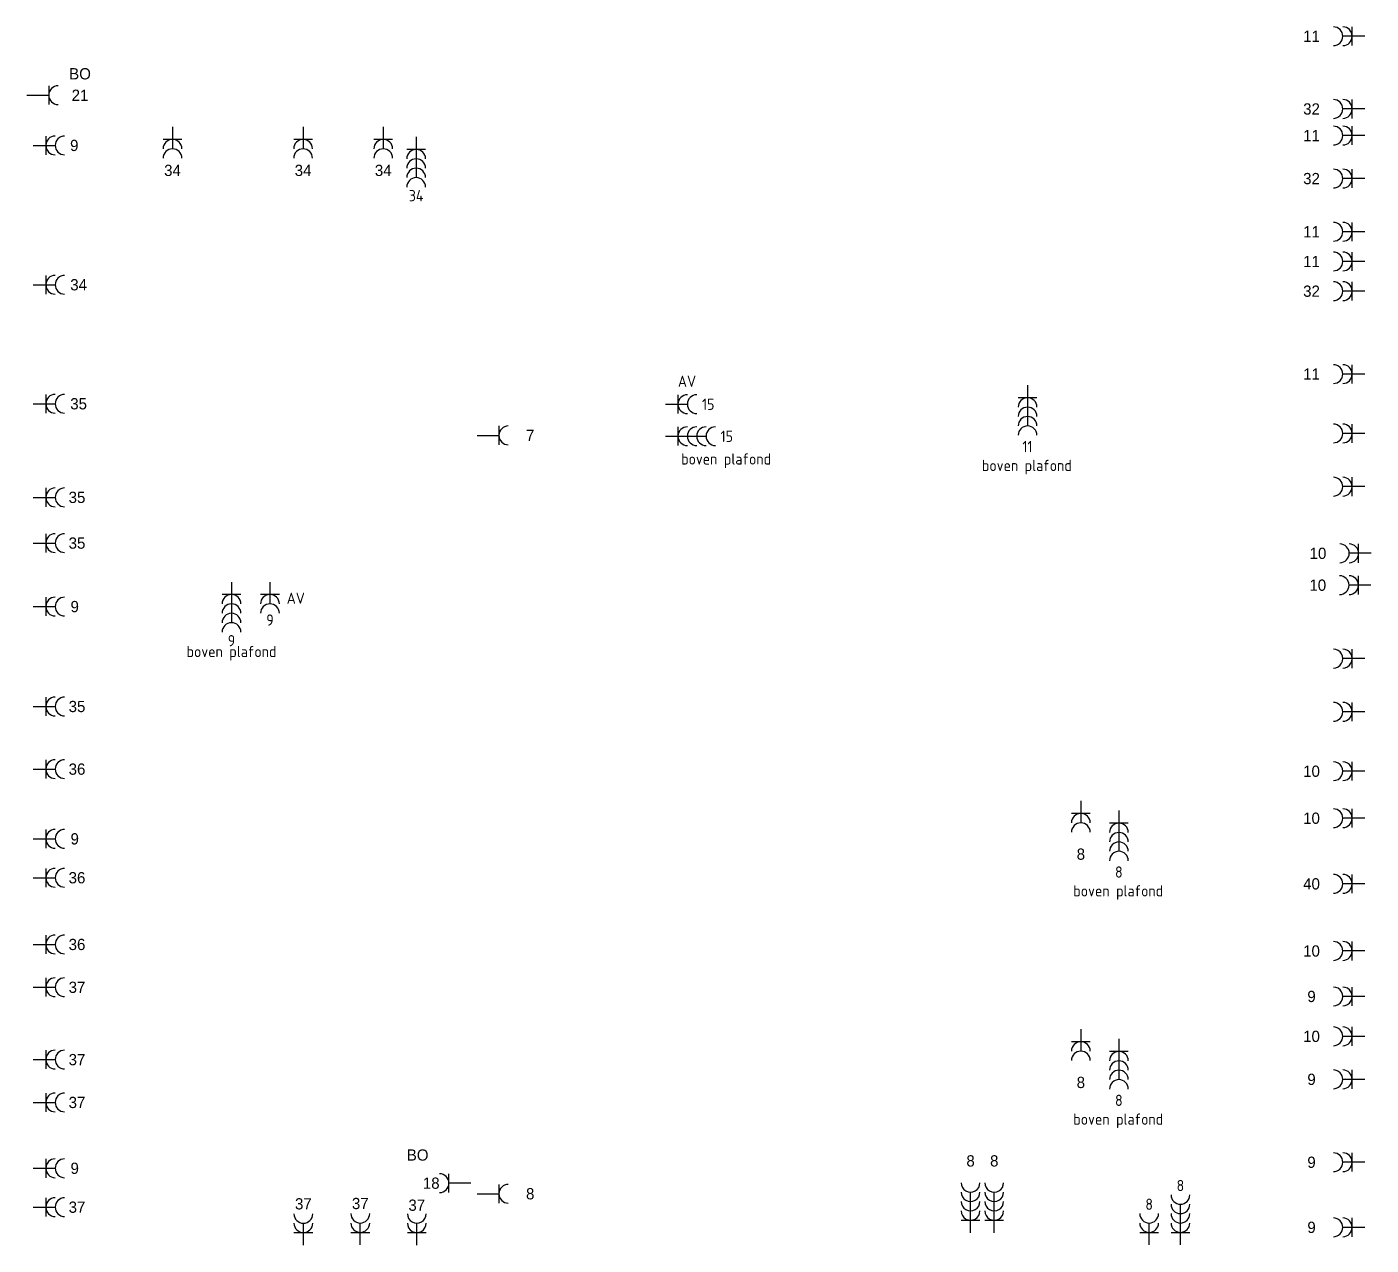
# Model space of a CAD drawing. Header units: millimetres. Extents: x -5226 to 109009, y 0 to 83782.
# Drawn here: x 87509 to 109009, y 37152 to 56626 of the extents above; entities that cross this region are included whole.
import ezdxf
from ezdxf.enums import TextEntityAlignment as Align

# ---------------------------------------------------------------- set-up
doc = ezdxf.new("R2010")
doc.units = ezdxf.units.MM
doc.header["$LTSCALE"] = 100
doc.layers.add('EL6222--', color=3, linetype='Continuous')
doc.styles.add('BURO-018', font='BUROFONT.shx', dxfattribs={"height": 180})
doc.styles.add('STABICAD-012', font='ISOCP.SHX', dxfattribs={"height": 1.2})
doc.styles.add('STABICAD-018', font='ISOCP.SHX', dxfattribs={"height": 1.8})

# ---------------------------------------------------------------- blocks, each defined once
blk = doc.blocks.new('111304A')
at = {"color": 0, "linetype": 'Continuous'}
for p, q in [((0, 1), (0, 4.5)), ((-1.5, 3), (1.5, 3))]:
    blk.add_line(p, q, dxfattribs=at)
for centre in [(0, 6), (0, 4.5)]:
    blk.add_arc(centre, 1.5, 180, 0, dxfattribs=at)
at = {"color": 0, "linetype": 'Continuous', "style": 'BURO-018'}
for tag, p in [('PANEL', (0, 11.5)), ('CIRCUIT', (0, 8.5))]:
    blk.add_attdef(tag, text='', height=1.8, dxfattribs=at).set_placement(p, align=Align.MIDDLE)
at = {"color": 0, "linetype": 'Continuous', "style": 'BURO-018', "flags": 1}
for tag, p in [('POWERCODE', (13, 8.5)), ('ARTICLECODE', (0, 0))]:
    blk.add_attdef(tag, text='', height=1.8, dxfattribs=at).set_placement(p, align=Align.MIDDLE)
at = {"layer": 'EL6222--', "color": 1, "style": 'STABICAD-012', "flags": 1}
blk.add_attdef('SUBCIRCUIT', text='', height=1.8, rotation=90, dxfattribs=at).set_placement((740.24, 681.45), align=Align.MIDDLE)
blk = doc.blocks.new('111304')
at = {"color": 0, "linetype": 'Continuous'}
for p, q in [((-1.5, 4.5), (1.5, 4.5)), ((0, 1), (0, 4.5))]:
    blk.add_line(p, q, dxfattribs=at)
blk.add_arc((0, 6), 1.5, 180, 0, dxfattribs=at)
at = {"color": 0, "linetype": 'Continuous', "style": 'BURO-018'}
for tag, p in [('PANEL', (0, 11.5)), ('CIRCUIT', (0, 8.5))]:
    blk.add_attdef(tag, text='', height=1.8, dxfattribs=at).set_placement(p, align=Align.MIDDLE)
at = {"color": 0, "linetype": 'Continuous', "style": 'BURO-018', "flags": 1}
for tag, p in [('POWERCODE', (13, 8.5)), ('ARTICLECODE', (0, 0))]:
    blk.add_attdef(tag, text='', height=1.8, dxfattribs=at).set_placement(p, align=Align.MIDDLE)
at = {"layer": 'EL6222--', "color": 1, "style": 'STABICAD-012', "flags": 1}
blk.add_attdef('SUBCIRCUIT', text='', height=1.8, rotation=180, dxfattribs=at).set_placement((721.35, 709.07), align=Align.MIDDLE)
blk = doc.blocks.new('111304C')
at = {"color": 0, "linetype": 'Continuous'}
for p, q in [((0, 1), (0, 7.5)), ((-1.5, 3), (1.5, 3))]:
    blk.add_line(p, q, dxfattribs=at)
for centre in [(0, 9), (0, 7.5), (0, 6), (0, 4.5)]:
    blk.add_arc(centre, 1.5, 180, 0, dxfattribs=at)
at = {"color": 0, "linetype": 'Continuous', "style": 'BURO-018'}
for tag, p in [('PANEL', (0, 14.5)), ('CIRCUIT', (0, 11.5))]:
    blk.add_attdef(tag, text='', height=1.8, dxfattribs=at).set_placement(p, align=Align.MIDDLE)
at = {"color": 0, "linetype": 'Continuous', "style": 'BURO-018', "flags": 1}
for tag, p in [('POWERCODE', (13, 11.5)), ('ARTICLECODE', (0, 0))]:
    blk.add_attdef(tag, text='', height=1.8, dxfattribs=at).set_placement(p, align=Align.MIDDLE)
at = {"layer": 'EL6222--', "color": 1, "style": 'STABICAD-012', "flags": 1}
blk.add_attdef('SUBCIRCUIT', text='', height=1.8, rotation=0.0001, dxfattribs=at).set_placement((913.93, 669.01), align=Align.MIDDLE)

msp = doc.modelspace()

# ---------------------------------------------------------------- block references
at = {"layer": 'EL6222--', "linetype": 'Continuous'}
ref = msp.add_blockref('111304A', (109005.55, 56476.19), dxfattribs=dict(at, xscale=100, yscale=100, zscale=100, rotation=90.00000000000001))
ref.add_attrib('CIRCUIT', '11', dxfattribs={"layer": '0', "color": 1, "linetype": 'Continuous', "height": 180, "style": 'BURO-018'}).set_placement((108055.55, 56476.19), align=Align.MIDDLE)
ref = msp.add_blockref('111304', (87408.55, 55534.43), dxfattribs=dict(at, xscale=100, yscale=100, zscale=100, rotation=270))
ref.add_attrib('CIRCUIT', '21', dxfattribs={"layer": '0', "color": 1, "linetype": 'ByBlock', "height": 180, "style": 'BURO-018'}).set_placement((88358.55, 55534.43), align=Align.MIDDLE)
ref.add_attrib('POWERCODE', 'BO', dxfattribs={"layer": '0', "color": 1, "linetype": 'ByBlock', "height": 180, "style": 'BURO-018'}).set_placement((88358.55, 55876.65), align=Align.MIDDLE)
ref = msp.add_blockref('111304A', (109005.55, 55314.26), dxfattribs=dict(at, xscale=100, yscale=100, zscale=100, rotation=90.00000000000001))
ref.add_attrib('CIRCUIT', '32', dxfattribs={"layer": '0', "color": 1, "linetype": 'Continuous', "height": 180, "style": 'BURO-018'}).set_placement((108055.55, 55314.26), align=Align.MIDDLE)
ref = msp.add_blockref('111304A', (87511.55, 54731.77), dxfattribs=dict(at, xscale=99.99999999999999, yscale=99.99999999999999, zscale=99.99999999999999, rotation=269.9999583118483))
ref.add_attrib('CIRCUIT', '9', dxfattribs={"layer": '0', "color": 1, "linetype": 'ByBlock', "height": 180, "style": 'BURO-018'}).set_placement((88265.96, 54731.77), align=Align.MIDDLE)
ref = msp.add_blockref('111304A', (89837.89, 55126.57), dxfattribs=dict(at, xscale=100, yscale=100, zscale=100, rotation=180))
ref.add_attrib('CIRCUIT', '34', dxfattribs={"layer": '0', "color": 1, "linetype": 'ByBlock', "height": 180, "style": 'BURO-018'}).set_placement((89837.89, 54332.61), align=Align.MIDDLE)
ref = msp.add_blockref('111304A', (91926.02, 55126.57), dxfattribs=dict(at, xscale=100, yscale=100, zscale=100, rotation=180))
ref.add_attrib('CIRCUIT', '34', dxfattribs={"layer": '0', "color": 1, "linetype": 'ByBlock', "height": 180, "style": 'BURO-018'}).set_placement((91926.02, 54332.61), align=Align.MIDDLE)
ref = msp.add_blockref('111304A', (93208.31, 55126.57), dxfattribs=dict(at, xscale=100, yscale=100, zscale=100, rotation=180))
ref.add_attrib('CIRCUIT', '34', dxfattribs={"layer": '0', "color": 1, "linetype": 'ByBlock', "height": 180, "style": 'BURO-018'}).set_placement((93208.31, 54332.61), align=Align.MIDDLE)
ref = msp.add_blockref('111304C', (93734.63, 54966.57), dxfattribs=dict(at, xscale=100, yscale=100, zscale=100, rotation=180))
ref.add_attrib('CIRCUIT', '34', dxfattribs={"layer": '0', "color": 1, "linetype": 'Continuous', "height": 180, "style": 'STABICAD-018'}).set_placement((93734.63, 53928.56), align=Align.MIDDLE)
ref = msp.add_blockref('111304A', (109005.55, 54888.88), dxfattribs=dict(at, xscale=100, yscale=100, zscale=100, rotation=90.00000000000001))
ref.add_attrib('CIRCUIT', '11', dxfattribs={"layer": '0', "color": 1, "linetype": 'ByBlock', "height": 180, "style": 'BURO-018'}).set_placement((108055.55, 54888.88), align=Align.MIDDLE)
ref = msp.add_blockref('111304A', (109005.55, 54201.57), dxfattribs=dict(at, xscale=99.99999999999999, yscale=99.99999999999999, zscale=99.99999999999999, rotation=90.00004168809133))
ref.add_attrib('CIRCUIT', '32', dxfattribs={"layer": '0', "color": 1, "linetype": 'Continuous', "height": 180, "style": 'BURO-018'}).set_placement((108055.55, 54201.57), align=Align.MIDDLE)
ref = msp.add_blockref('111304A', (109005.55, 53351.14), dxfattribs=dict(at, xscale=100, yscale=100, zscale=100, rotation=90.00000000000001))
ref.add_attrib('CIRCUIT', '11', dxfattribs={"layer": '0', "color": 1, "linetype": 'Continuous', "height": 180, "style": 'BURO-018'}).set_placement((108055.55, 53351.14), align=Align.MIDDLE)
ref = msp.add_blockref('111304A', (109005.55, 52876.19), dxfattribs=dict(at, xscale=100, yscale=100, zscale=100, rotation=90.00000000000001))
ref.add_attrib('CIRCUIT', '11', dxfattribs={"layer": '0', "color": 1, "linetype": 'Continuous', "height": 180, "style": 'BURO-018'}).set_placement((108055.55, 52876.19), align=Align.MIDDLE)
ref = msp.add_blockref('111304A', (87511.55, 52504.02), dxfattribs=dict(at, xscale=99.99999999999999, yscale=99.99999999999999, zscale=99.99999999999999, rotation=270.0000416881663))
ref.add_attrib('CIRCUIT', '34', dxfattribs={"layer": '0', "color": 1, "linetype": 'ByBlock', "height": 180, "style": 'BURO-018'}).set_placement((88335.96, 52504.02), align=Align.MIDDLE)
ref = msp.add_blockref('111304A', (109005.55, 52401.57), dxfattribs=dict(at, xscale=99.99999999999999, yscale=99.99999999999999, zscale=99.99999999999999, rotation=90.00004168809133))
ref.add_attrib('CIRCUIT', '32', dxfattribs={"layer": '0', "color": 1, "linetype": 'Continuous', "height": 180, "style": 'BURO-018'}).set_placement((108055.55, 52401.57), align=Align.MIDDLE)
ref = msp.add_blockref('111304A', (109005.55, 51076.19), dxfattribs=dict(at, xscale=100, yscale=100, zscale=100, rotation=90.00000000000001))
ref.add_attrib('CIRCUIT', '11', dxfattribs={"layer": '0', "color": 1, "linetype": 'ByBlock', "height": 180, "style": 'BURO-018'}).set_placement((108055.55, 51076.19), align=Align.MIDDLE)
ref = msp.add_blockref('111304A', (97622.01, 50595.06), dxfattribs=dict(at, xscale=100, yscale=100, zscale=100, rotation=270.0032783256016))
ref.add_attrib('CIRCUIT', '15', dxfattribs={"layer": '0', "color": 1, "linetype": 'Continuous', "height": 180, "style": 'STABICAD-018'}).set_placement((98406.65, 50593.33), align=Align.MIDDLE)
ref.add_attrib('POWERCODE', 'AV', dxfattribs={"layer": '0', "color": 1, "linetype": 'Continuous', "height": 180, "style": 'STABICAD-018'}).set_placement((98066.3, 50960.62), align=Align.MIDDLE)
ref = msp.add_blockref('111304A', (87511.55, 50601.57), dxfattribs=dict(at, xscale=99.99999999999999, yscale=99.99999999999999, zscale=99.99999999999999, rotation=270.0000416880912))
ref.add_attrib('CIRCUIT', '35', dxfattribs={"layer": '0', "color": 1, "linetype": 'ByBlock', "height": 180, "style": 'BURO-018'}).set_placement((88335.96, 50601.57), align=Align.MIDDLE)
ref = msp.add_blockref('111304C', (103513.72, 50997.13), dxfattribs=dict(at, xscale=100, yscale=100, zscale=100, rotation=180))
ref.add_attrib('CIRCUIT', '11', dxfattribs={"layer": '0', "color": 1, "linetype": 'Continuous', "height": 180, "style": 'STABICAD-018'}).set_placement((103511.94, 49916.33), align=Align.MIDDLE)
ref.add_attrib('POWERCODE', 'boven plafond', dxfattribs={"layer": '0', "color": 1, "linetype": 'Continuous', "height": 180, "style": 'STABICAD-018'}).set_placement((103502.68, 49588.95), align=Align.MIDDLE)
ref = msp.add_blockref('111304', (94608.55, 50096.25), dxfattribs=dict(at, xscale=100, yscale=100, zscale=100, rotation=270))
ref.add_attrib('CIRCUIT', '7', dxfattribs={"layer": '0', "color": 1, "linetype": 'ByBlock', "height": 180, "style": 'BURO-018'}).set_placement((95558.55, 50096.25), align=Align.MIDDLE)
ref = msp.add_blockref('111304C', (97622.04, 50082.66), dxfattribs=dict(at, xscale=100, yscale=100, zscale=100, rotation=270.0032783254904))
ref.add_attrib('CIRCUIT', '15', dxfattribs={"layer": '0', "color": 1, "linetype": 'Continuous', "height": 180, "style": 'STABICAD-018'}).set_placement((98702.84, 50080.94), align=Align.MIDDLE)
ref.add_attrib('POWERCODE', 'boven plafond', dxfattribs={"layer": '0', "color": 1, "linetype": 'Continuous', "height": 180, "style": 'STABICAD-018'}).set_placement((98691.67, 49692.39), align=Align.MIDDLE)
for p, xscale, yscale, zscale, rotation in [((109005.55, 50126.95), 99.99999999999999, 99.99999999999999, 99.99999999999999, 90.00004168790997), ((109005.55, 49276.19), 100, 100, 100, 90.00000000000001), ((109005.55, 46526.95), 99.99999999999999, 99.99999999999999, 99.99999999999999, 90.00004168821326), ((109005.55, 45676.19), 100, 100, 100, 90.00000000000001)]:
    msp.add_blockref('111304A', p, dxfattribs=dict(at, xscale=xscale, yscale=yscale, zscale=zscale, rotation=rotation))
ref = msp.add_blockref('111304A', (87511.55, 49105.19), dxfattribs=dict(at, xscale=100, yscale=100, zscale=100, rotation=270))
ref.add_attrib('CIRCUIT', '35', dxfattribs={"layer": '0', "color": 1, "linetype": 'ByBlock', "height": 180, "style": 'BURO-018'}).set_placement((88310.02, 49105.19), align=Align.MIDDLE)
ref = msp.add_blockref('111304A', (87511.55, 48374.4), dxfattribs=dict(at, xscale=100, yscale=100, zscale=100, rotation=270))
ref.add_attrib('CIRCUIT', '35', dxfattribs={"layer": '0', "color": 1, "linetype": 'ByBlock', "height": 180, "style": 'BURO-018'}).set_placement((88310.02, 48374.4), align=Align.MIDDLE)
ref = msp.add_blockref('111304A', (109108.55, 48210.71), dxfattribs=dict(at, xscale=100, yscale=100, zscale=100, rotation=90.00000000000001))
ref.add_attrib('CIRCUIT', '10', dxfattribs={"layer": '0', "color": 1, "linetype": 'ByBlock', "height": 180, "style": 'BURO-018'}).set_placement((108158.55, 48210.71), align=Align.MIDDLE)
ref = msp.add_blockref('111304C', (90781.34, 47851.84), dxfattribs=dict(at, xscale=100, yscale=100, zscale=100, rotation=180))
ref.add_attrib('CIRCUIT', '9', dxfattribs={"layer": '0', "color": 1, "linetype": 'Continuous', "height": 180, "style": 'STABICAD-018'}).set_placement((90781.34, 46813.83), align=Align.MIDDLE)
ref.add_attrib('POWERCODE', 'boven plafond', dxfattribs={"layer": '0', "color": 1, "linetype": 'Continuous', "height": 180, "style": 'STABICAD-018'}).set_placement((90781.34, 46613.83), align=Align.MIDDLE)
ref = msp.add_blockref('111304A', (91396.39, 47851.84), dxfattribs=dict(at, xscale=100, yscale=100, zscale=100, rotation=180))
ref.add_attrib('CIRCUIT', '9', dxfattribs={"layer": '0', "color": 1, "linetype": 'Continuous', "height": 180, "style": 'STABICAD-018'}).set_placement((91396.39, 47143.69), align=Align.MIDDLE)
ref.add_attrib('POWERCODE', 'AV', dxfattribs={"layer": '0', "color": 1, "linetype": 'Continuous', "height": 180, "style": 'STABICAD-018'}).set_placement((91809.61, 47492.72), align=Align.MIDDLE)
ref = msp.add_blockref('111304A', (109105.55, 47701.72), dxfattribs=dict(at, xscale=100, yscale=100, zscale=100, rotation=90.00000000000001))
ref.add_attrib('CIRCUIT', '10', dxfattribs={"layer": '0', "color": 1, "linetype": 'ByBlock', "height": 180, "style": 'BURO-018'}).set_placement((108155.55, 47701.72), align=Align.MIDDLE)
ref = msp.add_blockref('111304A', (87511.55, 47359.14), dxfattribs=dict(at, xscale=100, yscale=100, zscale=100, rotation=270))
ref.add_attrib('CIRCUIT', '9', dxfattribs={"layer": '0', "color": 1, "linetype": 'ByBlock', "height": 180, "style": 'BURO-018'}).set_placement((88273.55, 47359.14), align=Align.MIDDLE)
ref = msp.add_blockref('111304A', (87511.55, 45762.03), dxfattribs=dict(at, xscale=100, yscale=100, zscale=100, rotation=270))
ref.add_attrib('CIRCUIT', '35', dxfattribs={"layer": '0', "color": 1, "linetype": 'ByBlock', "height": 180, "style": 'BURO-018'}).set_placement((88310.02, 45762.03), align=Align.MIDDLE)
ref = msp.add_blockref('111304A', (87511.55, 44760.71), dxfattribs=dict(at, xscale=100, yscale=100, zscale=100, rotation=270))
ref.add_attrib('CIRCUIT', '36', dxfattribs={"layer": '0', "color": 1, "linetype": 'ByBlock', "height": 180, "style": 'BURO-018'}).set_placement((88310.02, 44760.71), align=Align.MIDDLE)
ref = msp.add_blockref('111304A', (109005.55, 44726.95), dxfattribs=dict(at, xscale=99.99999999999999, yscale=99.99999999999999, zscale=99.99999999999999, rotation=90.00004168821326))
ref.add_attrib('CIRCUIT', '10', dxfattribs={"layer": '0', "color": 1, "linetype": 'ByBlock', "height": 180, "style": 'BURO-018'}).set_placement((108055.55, 44726.95), align=Align.MIDDLE)
ref = msp.add_blockref('111304A', (104365.95, 44351.57), dxfattribs=dict(at, xscale=100, yscale=100, zscale=100, rotation=180))
ref.add_attrib('CIRCUIT', '8', dxfattribs={"layer": '0', "color": 1, "linetype": 'Continuous', "height": 180, "style": 'BURO-018'}).set_placement((104365.95, 43401.57), align=Align.MIDDLE)
ref = msp.add_blockref('111304C', (104975.39, 44196.65), dxfattribs=dict(at, xscale=100, yscale=100, zscale=100, rotation=180))
ref.add_attrib('CIRCUIT', '8', dxfattribs={"layer": '0', "color": 1, "linetype": 'Continuous', "height": 180, "style": 'STABICAD-018'}).set_placement((104973.61, 43115.85), align=Align.MIDDLE)
ref.add_attrib('POWERCODE', 'boven plafond', dxfattribs={"layer": '0', "color": 1, "linetype": 'Continuous', "height": 180, "style": 'STABICAD-018'}).set_placement((104964.35, 42788.47), align=Align.MIDDLE)
ref = msp.add_blockref('111304A', (109005.55, 43975.88), dxfattribs=dict(at, xscale=100, yscale=100, zscale=100, rotation=90.00000000000001))
ref.add_attrib('CIRCUIT', '10', dxfattribs={"layer": '0', "color": 1, "linetype": 'ByBlock', "height": 180, "style": 'BURO-018'}).set_placement((108055.55, 43975.88), align=Align.MIDDLE)
ref = msp.add_blockref('111304A', (87511.55, 43646.39), dxfattribs=dict(at, xscale=100, yscale=100, zscale=100, rotation=270))
ref.add_attrib('CIRCUIT', '9', dxfattribs={"layer": '0', "color": 1, "linetype": 'ByBlock', "height": 180, "style": 'BURO-018'}).set_placement((88273.55, 43646.39), align=Align.MIDDLE)
ref = msp.add_blockref('111304A', (87511.55, 43024.59), dxfattribs=dict(at, xscale=100, yscale=100, zscale=100, rotation=270))
ref.add_attrib('CIRCUIT', '36', dxfattribs={"layer": '0', "color": 1, "linetype": 'ByBlock', "height": 180, "style": 'BURO-018'}).set_placement((88310.02, 43024.59), align=Align.MIDDLE)
ref = msp.add_blockref('111304A', (109005.55, 42926.95), dxfattribs=dict(at, xscale=99.99999999999999, yscale=99.99999999999999, zscale=99.99999999999999, rotation=89.99995831190876))
ref.add_attrib('CIRCUIT', '40', dxfattribs={"layer": '0', "color": 1, "linetype": 'Continuous', "height": 180, "style": 'BURO-018'}).set_placement((108055.55, 42926.95), align=Align.MIDDLE)
ref = msp.add_blockref('111304A', (87511.55, 41957.98), dxfattribs=dict(at, xscale=100, yscale=100, zscale=100, rotation=270))
ref.add_attrib('CIRCUIT', '36', dxfattribs={"layer": '0', "color": 1, "linetype": 'ByBlock', "height": 180, "style": 'BURO-018'}).set_placement((88310.02, 41957.98), align=Align.MIDDLE)
ref = msp.add_blockref('111304A', (109005.55, 41853.74), dxfattribs=dict(at, xscale=99.99999999999999, yscale=99.99999999999999, zscale=99.99999999999999, rotation=90.00004168815173))
ref.add_attrib('CIRCUIT', '10', dxfattribs={"layer": '0', "color": 1, "linetype": 'Continuous', "height": 180, "style": 'BURO-018'}).set_placement((108055.55, 41853.74), align=Align.MIDDLE)
ref = msp.add_blockref('111304A', (87511.55, 41273.35), dxfattribs=dict(at, xscale=100, yscale=100, zscale=100, rotation=270))
ref.add_attrib('CIRCUIT', '37', dxfattribs={"layer": '0', "color": 1, "linetype": 'ByBlock', "height": 180, "style": 'BURO-018'}).set_placement((88310.02, 41273.35), align=Align.MIDDLE)
ref = msp.add_blockref('111304A', (109005.55, 41126.95), dxfattribs=dict(at, xscale=99.99999999999999, yscale=99.99999999999999, zscale=99.99999999999999, rotation=90.00004168821326))
ref.add_attrib('CIRCUIT', '9', dxfattribs={"layer": '0', "color": 1, "linetype": 'Continuous', "height": 180, "style": 'BURO-018'}).set_placement((108055.55, 41126.95), align=Align.MIDDLE)
ref = msp.add_blockref('111304A', (109005.55, 40488.88), dxfattribs=dict(at, xscale=100, yscale=100, zscale=100, rotation=90.00000000000001))
ref.add_attrib('CIRCUIT', '10', dxfattribs={"layer": '0', "color": 1, "linetype": 'ByBlock', "height": 180, "style": 'BURO-018'}).set_placement((108055.55, 40488.88), align=Align.MIDDLE)
ref = msp.add_blockref('111304A', (104365.95, 40701.69), dxfattribs=dict(at, xscale=100, yscale=100, zscale=100, rotation=180))
ref.add_attrib('CIRCUIT', '8', dxfattribs={"layer": '0', "color": 1, "linetype": 'Continuous', "height": 180, "style": 'BURO-018'}).set_placement((104365.95, 39751.69), align=Align.MIDDLE)
ref = msp.add_blockref('111304C', (104975.39, 40546.78), dxfattribs=dict(at, xscale=100, yscale=100, zscale=100, rotation=180))
ref.add_attrib('CIRCUIT', '8', dxfattribs={"layer": '0', "color": 1, "linetype": 'Continuous', "height": 180, "style": 'STABICAD-018'}).set_placement((104973.61, 39465.98), align=Align.MIDDLE)
ref.add_attrib('POWERCODE', 'boven plafond', dxfattribs={"layer": '0', "color": 1, "linetype": 'Continuous', "height": 180, "style": 'STABICAD-018'}).set_placement((104964.35, 39138.6), align=Align.MIDDLE)
ref = msp.add_blockref('111304A', (87511.55, 40116.88), dxfattribs=dict(at, xscale=100, yscale=100, zscale=100, rotation=270))
ref.add_attrib('CIRCUIT', '37', dxfattribs={"layer": '0', "color": 1, "linetype": 'ByBlock', "height": 180, "style": 'BURO-018'}).set_placement((88310.02, 40116.88), align=Align.MIDDLE)
ref = msp.add_blockref('111304A', (109005.55, 39801.57), dxfattribs=dict(at, xscale=100, yscale=100, zscale=100, rotation=90.00000000000001))
ref.add_attrib('CIRCUIT', '9', dxfattribs={"layer": '0', "color": 1, "linetype": 'Continuous', "height": 180, "style": 'BURO-018'}).set_placement((108055.55, 39801.57), align=Align.MIDDLE)
ref = msp.add_blockref('111304A', (87511.55, 39432.25), dxfattribs=dict(at, xscale=100, yscale=100, zscale=100, rotation=270))
ref.add_attrib('CIRCUIT', '37', dxfattribs={"layer": '0', "color": 1, "linetype": 'ByBlock', "height": 180, "style": 'BURO-018'}).set_placement((88310.02, 39432.25), align=Align.MIDDLE)
ref = msp.add_blockref('111304A', (87511.55, 38379.48), dxfattribs=dict(at, xscale=100, yscale=100, zscale=100, rotation=270))
ref.add_attrib('CIRCUIT', '9', dxfattribs={"layer": '0', "color": 1, "linetype": 'ByBlock', "height": 180, "style": 'BURO-018'}).set_placement((88273.55, 38379.48), align=Align.MIDDLE)
ref = msp.add_blockref('111304', (94708.55, 38141.65), dxfattribs=dict(at, xscale=100, yscale=100, zscale=100, rotation=90.00000000000001))
ref.add_attrib('CIRCUIT', '18', dxfattribs={"layer": '0', "color": 1, "linetype": 'ByBlock', "height": 180, "style": 'BURO-018'}).set_placement((93975.84, 38141.65), align=Align.MIDDLE)
ref.add_attrib('POWERCODE', 'BO', dxfattribs={"layer": '0', "color": 1, "linetype": 'ByBlock', "height": 180, "style": 'BURO-018'}).set_placement((93758.55, 38591.65), align=Align.MIDDLE)
ref = msp.add_blockref('111304C', (102602.3, 37248.13), dxfattribs=dict(at, xscale=100.0000000000004, yscale=100.0000000000004, zscale=100.0000000000004, rotation=359.9999166269161))
ref.add_attrib('CIRCUIT', '8', dxfattribs={"layer": '0', "color": 1, "linetype": 'Continuous', "height": 180, "style": 'BURO-018'}).set_placement((102602.31, 38498.13), align=Align.MIDDLE)
ref = msp.add_blockref('111304C', (102981.07, 37248.13), dxfattribs=dict(at, xscale=100.0000000000004, yscale=100.0000000000004, zscale=100.0000000000004, rotation=359.9999166269161))
ref.add_attrib('CIRCUIT', '8', dxfattribs={"layer": '0', "color": 1, "linetype": 'Continuous', "height": 180, "style": 'BURO-018'}).set_placement((102981.07, 38498.13), align=Align.MIDDLE)
ref = msp.add_blockref('111304A', (109005.55, 38476.19), dxfattribs=dict(at, xscale=100, yscale=100, zscale=100, rotation=90.00000000000001))
ref.add_attrib('CIRCUIT', '9', dxfattribs={"layer": '0', "color": 1, "linetype": 'Continuous', "height": 180, "style": 'BURO-018'}).set_placement((108055.55, 38476.19), align=Align.MIDDLE)
ref = msp.add_blockref('111304', (94608.55, 37972.47), dxfattribs=dict(at, xscale=100, yscale=100, zscale=100, rotation=270))
ref.add_attrib('CIRCUIT', '8', dxfattribs={"layer": '0', "color": 1, "linetype": 'ByBlock', "height": 180, "style": 'BURO-018'}).set_placement((95558.55, 37972.47), align=Align.MIDDLE)
ref = msp.add_blockref('111304C', (105958.55, 37054.57), dxfattribs=dict(at, xscale=100, yscale=100))
ref.add_attrib('CIRCUIT', '8', dxfattribs={"layer": '0', "color": 1, "linetype": 'ByBlock', "height": 180, "style": 'STABICAD-018'}).set_placement((105958.55, 38104.57), align=Align.MIDDLE)
ref = msp.add_blockref('111304A', (87511.55, 37757.67), dxfattribs=dict(at, xscale=100, yscale=100, zscale=100, rotation=270))
ref.add_attrib('CIRCUIT', '37', dxfattribs={"layer": '0', "color": 1, "linetype": 'ByBlock', "height": 180, "style": 'BURO-018'}).set_placement((88310.02, 37757.67), align=Align.MIDDLE)
ref = msp.add_blockref('111304A', (91930.62, 37051.57), dxfattribs=dict(at, xscale=100.0000000000004, yscale=100.0000000000004, zscale=100.0000000000004, rotation=8.337308396975002e-05))
ref.add_attrib('CIRCUIT', '37', dxfattribs={"layer": '0', "color": 1, "linetype": 'ByBlock', "height": 180, "style": 'BURO-018'}).set_placement((91930.62, 37811.54), align=Align.MIDDLE)
ref = msp.add_blockref('111304A', (92841.18, 37054.57), dxfattribs=dict(at, xscale=100, yscale=100, zscale=100))
ref.add_attrib('CIRCUIT', '37', dxfattribs={"layer": '0', "color": 1, "linetype": 'ByBlock', "height": 180, "style": 'BURO-018'}).set_placement((92841.18, 37816.98), align=Align.MIDDLE)
ref = msp.add_blockref('111304A', (93744.33, 37051.57), dxfattribs=dict(at, xscale=100.0000000000004, yscale=100.0000000000004, zscale=100.0000000000004, rotation=359.9999166269161))
ref.add_attrib('CIRCUIT', '37', dxfattribs={"layer": '0', "color": 1, "linetype": 'ByBlock', "height": 180, "style": 'BURO-018'}).set_placement((93744.33, 37789.79), align=Align.MIDDLE)
ref = msp.add_blockref('111304A', (105458.55, 37054.57), dxfattribs=dict(at, xscale=100, yscale=100))
ref.add_attrib('CIRCUIT', '8', dxfattribs={"layer": '0', "color": 1, "linetype": 'ByBlock', "height": 180, "style": 'STABICAD-018'}).set_placement((105458.55, 37804.57), align=Align.MIDDLE)
ref = msp.add_blockref('111304A', (109005.55, 37435.46), dxfattribs=dict(at, xscale=100, yscale=100, zscale=100, rotation=90.00000000000001))
ref.add_attrib('CIRCUIT', '9', dxfattribs={"layer": '0', "color": 1, "linetype": 'ByBlock', "height": 180, "style": 'BURO-018'}).set_placement((108055.55, 37435.46), align=Align.MIDDLE)

doc.saveas('drawing.dxf')
